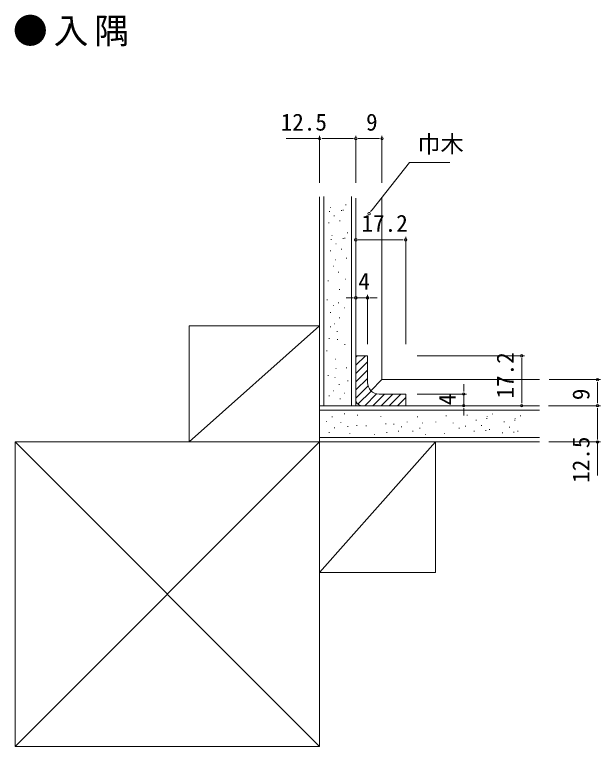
# Model space of a CAD drawing. Units: millimetres, scale not verified. Extents: x -1682 to -296, y -1188 to 1055.
# Drawn here: x -857.5 to -655.4, y -549.7 to -297.3 of the extents above; entities that cross this region are included whole.
import ezdxf
from ezdxf.enums import TextEntityAlignment as Align

# ---------------------------------------------------------------- set-up
doc = ezdxf.new("R2010")
doc.units = ezdxf.units.MM
doc.header["$LTSCALE"] = 4
doc.layers.add('0-1_USER1', color=4, linetype='Continuous')
for name, color, linetype, lineweight in [('0-3_YKK_D', 6, 'Continuous', 9), ('0-4_YKK_11', 7, 'Continuous', 9), ('0-5_YSS_K', 3, 'Continuous', 9)]:
    doc.layers.add(name, color=color, linetype=linetype, lineweight=lineweight)
doc.styles.add('ＭＳ ゴシック', font='')
doc.styles.get('ＭＳ ゴシック').set_extended_font_data('MS Gothic')

msp = doc.modelspace()

# ---------------------------------------------------------------- linework, layer by layer
at = {"layer": '0-3_YKK_D'}
for p, q in [((-752.241, -340.067), (-763.841, -340.067)), ((-752.241, -355.261), (-752.241, -339.067)), ((-751.391, -340.067), (-750.541, -340.067)), ((-741.441, -340.067), (-750.541, -340.067)), ((-740.591, -340.067), (-741.441, -340.067)), ((-739.741, -355.261), (-739.741, -339.067)), ((-739.741, -355.261), (-739.741, -339.067)), ((-738.891, -340.067), (-738.041, -340.067)), ((-732.441, -340.067), (-738.041, -340.067)), ((-731.591, -340.067), (-732.441, -340.067)), ((-730.741, -355.261), (-730.741, -339.067)), ((-734.129, -364.577), (-721.241, -348.257)), ((-721.241, -348.257), (-707.357, -348.257)), ((-734.655, -365.244), (-734.129, -364.577)), ((-738.891, -374.961), (-738.041, -374.961)), ((-724.241, -374.961), (-738.041, -374.961)), ((-723.391, -374.961), (-724.241, -374.961)), ((-722.541, -410.961), (-722.541, -373.961)), ((-735.741, -394.961), (-739.741, -394.961)), ((-735.741, -410.961), (-735.741, -393.961)), ((-734.891, -394.961), (-734.041, -394.961)), ((-734.041, -394.961), (-732.341, -394.961)), ((-718.541, -414.961), (-681.541, -414.961)), ((-682.541, -415.811), (-682.541, -416.661)), ((-682.541, -416.661), (-682.541, -430.461)), ((-673.059, -423.161), (-655.394, -423.161)), ((-656.394, -424.011), (-656.394, -424.861)), ((-656.394, -424.861), (-656.394, -430.461)), ((-718.541, -428.161), (-701.541, -428.161)), ((-702.541, -428.161), (-702.541, -432.161)), ((-682.541, -431.311), (-682.541, -430.461)), ((-656.394, -431.311), (-656.394, -430.461)), ((-673.27, -432.161), (-655.394, -432.161)), ((-669.919, -432.161), (-655.394, -432.161)), ((-656.394, -443.811), (-656.394, -442.961)), ((-673.125, -444.661), (-655.394, -444.661)), ((-656.394, -444.661), (-656.394, -456.261))]:
    msp.add_line(p, q, dxfattribs=at)
for points in [[(-740.591, -394.961), (-741.441, -394.961), (-743.141, -394.961)], [(-702.541, -427.311), (-702.541, -426.461), (-702.541, -424.761)], [(-702.541, -433.011), (-702.541, -433.861), (-702.541, -435.561)], [(-656.394, -433.011), (-656.394, -433.861), (-656.394, -442.961)]]:
    msp.add_lwpolyline(points, dxfattribs=at)
for centre, start, end in [((-752.241, -340.067), 0, 180), ((-752.241, -340.067), 180, 0), ((-739.741, -340.067), 0, 180), ((-739.741, -340.067), 0, 180), ((-739.741, -340.067), 180, 0), ((-739.741, -340.067), 180, 0), ((-730.741, -340.067), 0, 180), ((-730.741, -340.067), 180, 0), ((-735.182, -365.911), 51.70285, 231.70285), ((-735.182, -365.911), 231.70285, 51.70285), ((-739.741, -374.961), 0, 180), ((-739.741, -374.961), 180, 0), ((-722.541, -374.961), 0, 180), ((-722.541, -374.961), 180, 0), ((-739.741, -394.961), 0, 180), ((-739.741, -394.961), 180, 0), ((-735.741, -394.961), 0, 180), ((-735.741, -394.961), 180, 0), ((-682.541, -414.961), 90, 270), ((-682.541, -414.961), 270, 90), ((-656.394, -423.161), 90, 270), ((-656.394, -423.161), 270, 90), ((-702.541, -428.161), 90, 270), ((-702.541, -428.161), 270, 90), ((-702.541, -432.161), 90, 270), ((-702.541, -432.161), 270, 90), ((-682.541, -432.161), 90, 270), ((-682.541, -432.161), 270, 90), ((-656.394, -432.161), 90, 270), ((-656.394, -432.161), 90, 270), ((-656.394, -432.161), 270, 90), ((-656.394, -432.161), 270, 90), ((-656.394, -444.661), 90, 270), ((-656.394, -444.661), 270, 90)]:
    msp.add_arc(centre, 0.425, start, end, dxfattribs=at)
at = {"layer": '0-4_YKK_11'}
for p, q in [((-739.283, -414.961), (-739.741, -415.42)), ((-735.741, -414.961), (-739.741, -414.961)), ((-736.454, -414.961), (-739.741, -418.248)), ((-739.741, -414.961), (-739.741, -430.161)), ((-735.741, -424.161), (-735.741, -414.961)), ((-735.741, -417.077), (-739.741, -421.077)), ((-735.741, -419.905), (-739.741, -423.905)), ((-735.741, -422.734), (-739.741, -426.734)), ((-735.553, -425.374), (-739.741, -429.562)), ((-734.453, -427.102), (-739.036, -431.685)), ((-732.592, -428.07), (-736.684, -432.161)), ((-729.855, -428.161), (-733.855, -432.161)), ((-727.027, -428.161), (-731.027, -432.161)), ((-724.198, -428.161), (-728.198, -432.161)), ((-722.541, -429.333), (-725.37, -432.161)), ((-737.741, -432.161), (-722.541, -432.161))]:
    msp.add_line(p, q, dxfattribs=at)
msp.add_lwpolyline([(-722.541, -432.161), (-722.541, -428.161), (-731.741, -428.161)], dxfattribs=at)
for centre, radius in [((-731.741, -424.161), 4), ((-737.741, -430.161), 2)]:
    msp.add_arc(centre, radius, 180, 269.99998, dxfattribs=at)
at = {"layer": '0-5_YSS_K'}
for p, q in [((-752.241, -444.661), (-752.241, -360.084)), ((-750.741, -360.067), (-750.741, -432.161)), ((-741.241, -432.161), (-741.241, -360.067)), ((-739.741, -432.161), (-739.741, -360.609)), ((-730.741, -360.422), (-730.741, -397.582)), ((-743.306, -362.839), (-743.105, -362.839)), ((-748.974, -365.188), (-748.774, -365.188)), ((-748.65, -363.814), (-748.45, -363.814)), ((-744.837, -364.823), (-744.637, -364.823)), ((-744.211, -364.726), (-744.011, -364.726)), ((-747.291, -366.646), (-747.091, -366.646)), ((-749.198, -369.113), (-748.998, -369.113)), ((-745.393, -368.452), (-745.193, -368.452)), ((-752.241, -432.161), (-752.241, -372.163)), ((-742.714, -372.532), (-742.514, -372.532)), ((-739.741, -372.163), (-739.741, -432.161)), ((-748.383, -374.882), (-748.183, -374.882)), ((-748.059, -373.507), (-747.859, -373.507)), ((-744.246, -374.517), (-744.046, -374.517)), ((-743.62, -374.42), (-743.42, -374.42)), ((-746.7, -376.34), (-746.5, -376.34)), ((-744.801, -378.145), (-744.601, -378.145)), ((-748.607, -378.807), (-748.407, -378.807)), ((-746.925, -381.835), (-746.725, -381.835)), ((-743.075, -381.235), (-742.875, -381.235)), ((-747.597, -384.077), (-747.398, -384.077)), ((-745.803, -386.096), (-745.603, -386.096)), ((-743.348, -388.504), (-743.148, -388.504)), ((-749.392, -389.124), (-749.192, -389.124)), ((-745.467, -392.04), (-745.267, -392.04)), ((-749.728, -395.628), (-749.528, -395.628)), ((-730.741, -395.504), (-730.741, -423.161)), ((-747.597, -397.647), (-747.398, -397.647)), ((-745.803, -396.637), (-745.603, -396.637)), ((-743.711, -398.408), (-743.511, -398.408)), ((-748.607, -400.002), (-748.407, -400.002)), ((-745.467, -401.908), (-745.267, -401.908)), ((-797.241, -404.661), (-797.241, -444.661)), ((-752.241, -404.661), (-797.241, -444.661)), ((-752.241, -404.661), (-797.241, -404.661)), ((-748.607, -404.936), (-748.407, -404.936)), ((-747.149, -403.927), (-746.949, -403.927)), ((-746.252, -406.618), (-746.052, -406.618)), ((-749.055, -408.973), (-748.855, -408.973)), ((-746.14, -409.31), (-745.94, -409.31)), ((-743.62, -411.038), (-743.42, -411.038)), ((-749.84, -413.234), (-749.64, -413.234)), ((-746.812, -416.15), (-746.613, -416.15)), ((-746.7, -419.29), (-746.5, -419.29)), ((-743.075, -419.124), (-742.875, -419.124)), ((-749.392, -421.757), (-749.192, -421.757)), ((-747.037, -422.43), (-746.837, -422.43)), ((-742.621, -423.577), (-742.421, -423.577)), ((-730.741, -423.161), (-734.57, -426.99)), ((-698.079, -423.161), (-730.741, -423.161)), ((-676.394, -423.161), (-701.525, -423.161)), ((-745.579, -424.897), (-745.379, -424.897)), ((-749.055, -428.822), (-748.855, -428.822)), ((-747.485, -427.028), (-747.285, -427.028)), ((-743.711, -427.847), (-743.511, -427.847)), ((-745.243, -429.832), (-745.042, -429.832)), ((-752.241, -444.661), (-752.241, -432.161)), ((-752.241, -432.161), (-739.741, -432.161)), ((-692.243, -432.161), (-752.241, -432.161)), ((-676.394, -432.161), (-752.241, -432.161)), ((-752.241, -433.661), (-676.394, -433.661)), ((-747.927, -436.131), (-747.927, -435.931)), ((-743.657, -435.041), (-743.657, -434.841)), ((-739.204, -435.495), (-739.204, -435.295)), ((-731.118, -436.04), (-731.118, -435.84)), ((-718.488, -436.131), (-718.488, -435.931)), ((-708.584, -435.767), (-708.584, -435.567)), ((-701.315, -435.495), (-701.315, -435.295)), ((-694.597, -436.666), (-694.597, -436.466)), ((-694.5, -436.04), (-694.5, -435.84)), ((-692.612, -435.134), (-692.612, -434.934)), ((-684.807, -436.631), (-684.807, -436.431)), ((-682.919, -435.725), (-682.919, -435.525)), ((-749.912, -437.662), (-749.912, -437.462)), ((-744.978, -437.999), (-744.978, -437.799)), ((-739.37, -439.12), (-739.37, -438.92)), ((-736.23, -439.232), (-736.23, -439.032)), ((-729.39, -438.559), (-729.39, -438.359)), ((-726.698, -438.672), (-726.698, -438.472)), ((-721.988, -437.887), (-721.988, -437.686)), ((-716.718, -438.223), (-716.718, -438.023)), ((-712.12, -437.887), (-712.12, -437.686)), ((-706.176, -438.223), (-706.176, -438.023)), ((-698.226, -437.221), (-698.226, -437.021)), ((-696.42, -439.12), (-696.42, -438.92)), ((-688.532, -437.812), (-688.532, -437.612)), ((-684.903, -437.257), (-684.903, -437.057)), ((-748.903, -441.475), (-748.903, -441.275)), ((-747.108, -439.905), (-747.108, -439.705)), ((-742.51, -439.457), (-742.51, -439.257)), ((-741.838, -441.812), (-741.838, -441.612)), ((-729.053, -441.475), (-729.053, -441.275)), ((-725.016, -441.027), (-725.016, -440.827)), ((-724.007, -439.569), (-724.007, -439.369)), ((-720.082, -441.027), (-720.082, -440.827)), ((-717.727, -440.017), (-717.727, -439.817)), ((-709.204, -441.812), (-709.204, -441.612)), ((-704.158, -440.017), (-704.158, -439.817)), ((-701.915, -439.344), (-701.915, -439.144)), ((-698.887, -441.027), (-698.887, -440.827)), ((-694.962, -440.802), (-694.962, -440.602)), ((-693.588, -440.478), (-693.588, -440.278)), ((-689.193, -441.618), (-689.193, -441.418)), ((-686.726, -439.711), (-686.726, -439.511)), ((-685.268, -441.393), (-685.268, -441.193)), ((-683.894, -441.07), (-683.894, -440.87)), ((-676.394, -443.161), (-752.241, -443.161)), ((-733.315, -442.26), (-733.315, -442.06)), ((-715.708, -442.148), (-715.708, -441.948)), ((-857.241, -444.661), (-857.241, -549.661)), ((-752.241, -444.661), (-857.241, -444.661)), ((-857.241, -444.661), (-752.241, -549.661)), ((-752.241, -444.661), (-857.241, -549.661)), ((-752.241, -549.661), (-752.241, -444.661)), ((-752.241, -444.661), (-692.243, -444.661)), ((-676.394, -444.661), (-752.241, -444.661)), ((-712.241, -444.661), (-752.241, -489.661)), ((-712.241, -489.661), (-712.241, -444.661)), ((-752.241, -489.661), (-712.241, -489.661)), ((-857.241, -549.661), (-752.241, -549.661))]:
    msp.add_line(p, q, dxfattribs=at)

# ---------------------------------------------------------------- texts
at = {"layer": '0-1_USER1', "color": 7, "insert": (-858.055, -308.219), "char_height": 8.798, "attachment_point": 7, "style": 'ＭＳ ゴシック'}
msp.add_mtext('\\T1.17;●入隅', dxfattribs=at)
at = {"layer": '0-3_YKK_D', "color": 4, "style": 'ＭＳ ゴシック'}
for s, p in [('12.5', (-765.678, -339.067)), ('9', (-736.218, -339.067)), ('巾木', (-718.541, -346.648)), ('17.2', (-737.786, -373.961)), ('4', (-738.871, -393.961))]:
    msp.add_text(s, height=5.865, dxfattribs=at).set_placement(p, align=Align.BOTTOM_LEFT)
for s, p in [('17.2', (-683.541, -429.709)), ('4', (-703.541, -432.023)), ('9', (-657.394, -430.254)), ('12.5', (-657.394, -458.778))]:
    msp.add_text(s, height=5.865, rotation=90, dxfattribs=at).set_placement(p, align=Align.BOTTOM_LEFT)

doc.saveas('drawing.dxf')
